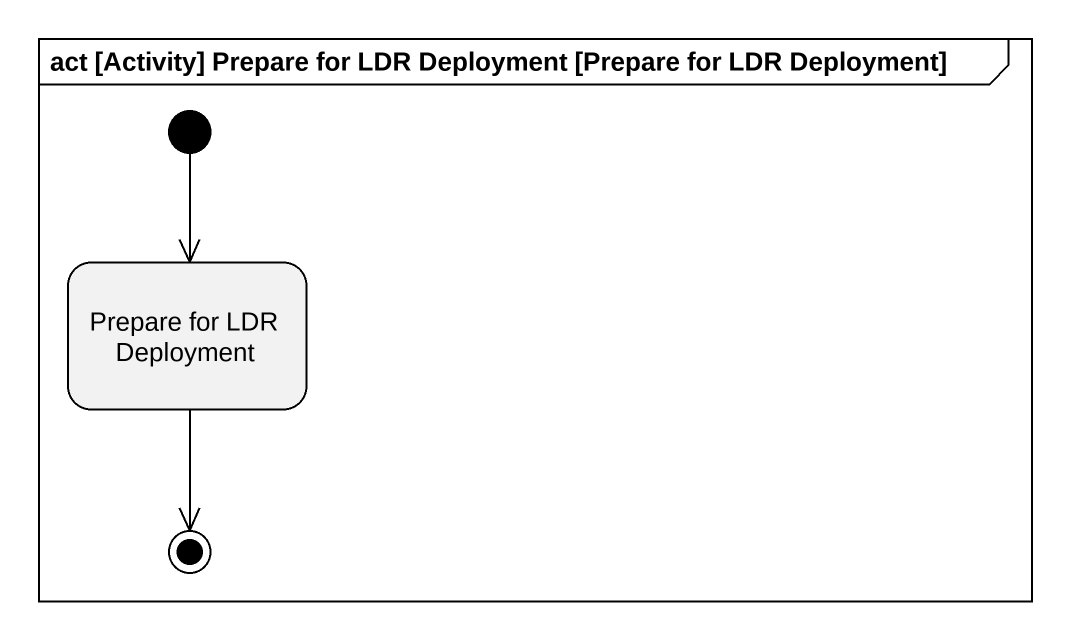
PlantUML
@startuml
mainframe act [Activity] Prepare for LDR Deployment [Prepare for LDR Deployment]
hide empty description
state "Prepare for LDR Deployment" as Prepare_for_LDR_Deployment
[*] --> Prepare_for_LDR_Deployment
Prepare_for_LDR_Deployment --> [*]
@enduml
